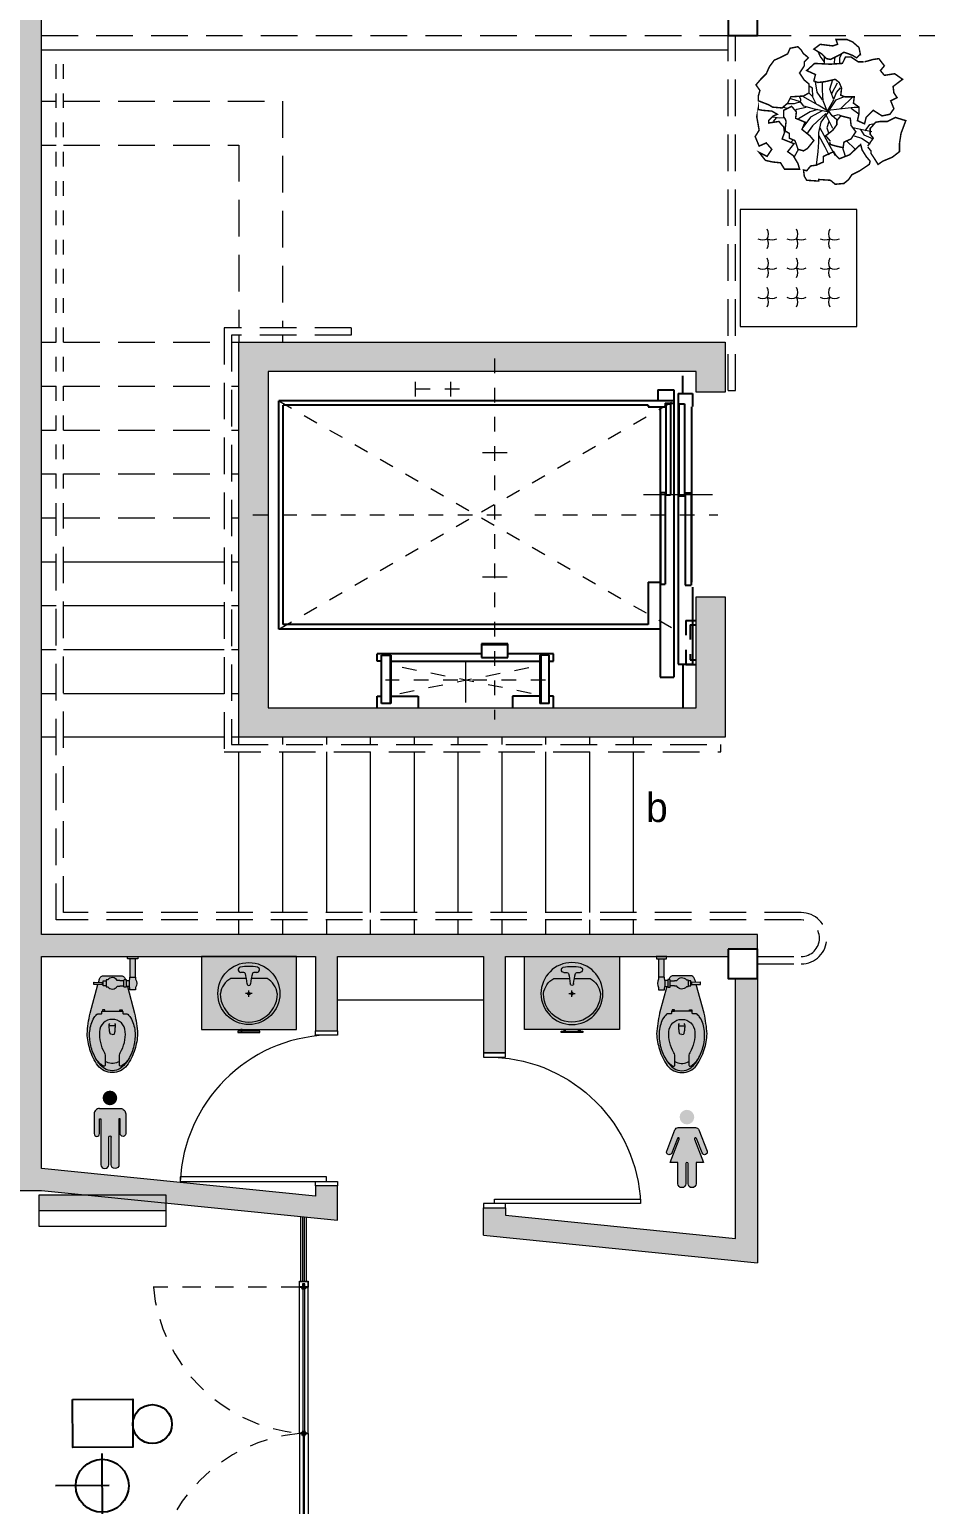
# Model space of a CAD drawing. Header units: metres. Extents: x 51 to 18146, y -212 to 18074.
# Drawn here: x 100.38 to 106.51, y 360.63 to 370.71 of the extents above; entities that cross this region are included whole.
import ezdxf

# ---------------------------------------------------------------- set-up
doc = ezdxf.new("R2010")
doc.units = ezdxf.units.M
for name, pattern in [('CONTINUA', [0]), ('DASHDOT', [1, 0.5, -0.25, 0, -0.25]), ('DASHED2', [0.375, 0.25, -0.125]), ('DASHEDX2', [1.5, 1, -0.5]), ('HIDDEN', [0.375, 0.25, -0.125]), ('HIDDEN2', [0.1875, 0.125, -0.0625])]:
    doc.linetypes.add(name, pattern=pattern)
doc.layers.get('0').update_dxf_attribs({"color": 250})
for name, color, linetype in [('13-STEEL', 250, 'Continuous'), ('21-CAR', 250, 'Continuous'), ('23-DOOR', 250, 'Continuous'), ('I-LE', 1, 'Continuous')]:
    doc.layers.add(name, color=color, linetype=linetype)
for name, color, linetype, lineweight in [('COHECO EJES', 250, 'DASHDOT', 13), ('Metal', 250, 'Continuous', 0), ('P0 - Antepecho', 250, 'Continuous', 15), ('P0 - Estructura', 250, 'Continuous', 25), ('P0 - Gradas', 250, 'Continuous', 13), ('P0 - Mobiliario', 250, 'Continuous', 9), ('P0 - Paredes', 250, 'Continuous', 20), ('P0 - Pasamanos', 250, 'Continuous', 13), ('P0 - Puertas', 250, 'Continuous', 13), ('P0 - Textos', 250, 'Continuous', 13), ('P0 - Ventanas', 250, 'Continuous', 15), ('P02 Vidrio', 250, 'Continuous', 0), ('RA Incendios', 1, 'Continuous', 5)]:
    doc.layers.add(name, color=color, linetype=linetype, lineweight=lineweight)
doc.layers.get('0').freeze()
doc.styles.add('CENTURY GOTHIC', font='GOTHIC.TTF')

# ---------------------------------------------------------------- blocks, each defined once
blk = doc.blocks.new('*U190')
for points in [[(-0.2, 0.15), (-0.17, 0.15), (-0.17, 0), (-0.2, 0)], [(0.83, 0.15), (0.86, 0.15), (0.86, 0), (0.83, 0)], [(0.83, -0.925), (0.83, 0.075), (0.8, 0.075), (0.8, -0.925)]]:
    blk.add_lwpolyline(points, close=True)
blk.add_arc((0.875, 0.12), 1.046, 182.452, 267.548)
blk = doc.blocks.new('otoman cht')
blk.add_lwpolyline([(0.7509, 0.1586), (0.8309, 0.1586), (0.8309, 0.2386), (0.7509, 0.2386)], close=True)
for centre, start, end in [((0.7646, 0.2233), 332.1073, 27.8927), ((0.7846, 0.2233), 332.1073, 27.8927), ((0.8046, 0.2233), 332.1073, 27.8927), ((0.7675, 0.2262), 242.1073, 297.8927), ((0.7646, 0.2167), 332.1073, 27.8927), ((0.7741, 0.2262), 242.1073, 297.8927), ((0.7875, 0.2262), 242.1073, 297.8927), ((0.7941, 0.2262), 242.1073, 297.8927), ((0.7846, 0.2167), 332.1073, 27.8927), ((0.8075, 0.2262), 242.1073, 297.8927), ((0.8141, 0.2262), 242.1073, 297.8927), ((0.8046, 0.2167), 332.1073, 27.8927), ((0.7646, 0.2005), 332.1073, 27.8927), ((0.7846, 0.2005), 332.1073, 27.8927), ((0.8046, 0.2005), 332.1073, 27.8927), ((0.7675, 0.191), 62.1073, 117.8927), ((0.7741, 0.191), 62.1073, 117.8927), ((0.7646, 0.194), 332.1073, 27.8927), ((0.7875, 0.191), 62.1073, 117.8927), ((0.7941, 0.191), 62.1073, 117.8927), ((0.7846, 0.194), 332.1073, 27.8927), ((0.8075, 0.191), 62.1073, 117.8927), ((0.8141, 0.191), 62.1073, 117.8927), ((0.8046, 0.194), 332.1073, 27.8927), ((0.7646, 0.1805), 332.1073, 27.8927), ((0.7846, 0.1805), 332.1073, 27.8927), ((0.8046, 0.1805), 332.1073, 27.8927), ((0.7675, 0.171), 62.1073, 117.8927), ((0.7741, 0.171), 62.1073, 117.8927), ((0.7646, 0.174), 332.1073, 27.8927), ((0.7875, 0.171), 62.1073, 117.8927), ((0.7941, 0.171), 62.1073, 117.8927), ((0.7846, 0.174), 332.1073, 27.8927), ((0.8075, 0.171), 62.1073, 117.8927), ((0.8141, 0.171), 62.1073, 117.8927), ((0.8046, 0.174), 332.1073, 27.8927)]:
    blk.add_arc(centre, 0.00704, start, end)
blk = doc.blocks.new('*U203')
at = {"true_color": 0xe7e8e9, "transparency": 33554687}
h = blk.add_hatch(color=254, dxfattribs=at)
h.dxf.hatch_style = 1
h.paths.add_polyline_path([(-0.055, 0.5), (-0.045, 0.5), (-0.045, 0.51), (-0.055, 0.51)])
h.paths.add_polyline_path([(-0.175, 0.51), (-0.025, 0.51), (-0.025, 0.52), (-0.175, 0.52)])
h.paths.add_polyline_path([(-0.155, 0.5), (-0.145, 0.5), (-0.145, 0.51), (-0.155, 0.51)])
h.paths.add_polyline_path([(-0.425, 0), (0.225, 0), (0.225, 0.5), (-0.425, 0.5)])
at = {"ltscale": 0.5}
for points in [[(-0.025, 0.52), (-0.175, 0.52), (-0.175, 0.51), (-0.025, 0.51)], [(-0.155, 0.51), (-0.145, 0.51), (-0.145, 0.5), (-0.155, 0.5)], [(-0.045, 0.51), (-0.055, 0.51), (-0.055, 0.5), (-0.045, 0.5)], [(0.225, 0.5), (-0.425, 0.5), (-0.425, 0), (0.225, 0)]]:
    blk.add_lwpolyline(points, close=True, dxfattribs=at)
blk = doc.blocks.new('*U180')
at = {"true_color": 0xffffff, "transparency": 33554648}
h = blk.add_hatch(color=7, dxfattribs=at)
h.dxf.hatch_style = 1
edge = h.paths.add_edge_path()
edge.add_arc((0, -0.241), 0.241, 0, 360)
for p, q in [((0, -0.216), (0, -0.265)), ((-0.025, -0.241), (0.025, -0.241)), ((-0.142, -0.359), (-0.019, -0.359)), ((-0.063, -0.406), (-0.039, -0.406)), ((0.019, -0.359), (0.142, -0.359)), ((0.039, -0.406), (0.063, -0.406)), ((0, -0.483), (0, -0.483))]:
    blk.add_line(p, q)
for radius in [0.241, 0.01]:
    blk.add_circle((0, -0.241), radius)
for centre, radius, start, end in [((0, -0.241), 0.222, 360, 180), ((-0.061, -0.218), 0.162, 188.1932, 240.2401), ((-0.562, -0.26), 0.552, 345.5523, 353.9775), ((0, -0.317), 0.0136, 355.6158, 184.3842), ((0.562, -0.26), 0.552, 186.0225, 194.4477), ((0.061, -0.218), 0.162, 299.7599, 351.8068), ((-0.063, -0.426), 0.0198, 90, 256.6163), ((0, -0.064), 0.388, 259.9649, 280.0351), ((-0.039, -0.394), 0.0119, 270, 341.9046), ((0.039, -0.394), 0.0119, 198.0954, 270), ((0.063, -0.426), 0.0198, 283.3837, 90)]:
    blk.add_arc(centre, radius, start, end)
blk = doc.blocks.new('INOD-01')
at = {"true_color": 0xffffff, "transparency": 33554687}
h = blk.add_hatch(color=7, dxfattribs=at)
h.dxf.hatch_style = 1
edge = h.paths.add_edge_path()
edge.add_line((0.000292, -0.000388), (0.000238, -0.000192))
edge.add_line((0.000238, -0.000192), (0.000265, -0.000192))
edge.add_arc((0.000265, -0.00019), 0.00000218, 268.4865, 360)
edge.add_line((0.000267, -0.00019), (0.000267, -0.000177))
edge.add_arc((0.000265, -0.000177), 0.00000218, 0, 91.5135)
edge.add_line((0.000265, -0.000175), (0.000234, -0.000176))
edge.add_arc((-0.001253, -0.000621), 0.001552, 16.6708, 17.5555)
edge.add_arc((-0.001253, -0.000621), 0.001552, 17.5555, 17.5582)
edge.add_arc((0.000197, -0.000162), 0.0000314, 17.5582, 90)
edge.add_line((0.000197, -0.000131), (0.000197, -0.000131))
edge.add_line((0.000197, -0.000131), (0.000082, -0.000131))
edge.add_arc((0.000082, -0.000162), 0.0000314, 90, 162.4418)
edge.add_arc((0.001532, -0.000621), 0.001552, 162.4418, 162.4445)
edge.add_arc((0.001532, -0.000621), 0.001552, 162.4445, 162.6572)
edge.add_line((0.000051, -0.000158), (0.000044, -0.000158))
edge.add_line((0.000044, -0.000158), (0.000044, -0.000163))
edge.add_line((0.000044, -0.000163), (0.000024, -0.000163))
edge.add_arc((-0.00003, -0.000183), 0.0000576, 21.1205, 29.7975)
edge.add_line((0.00002, -0.000155), (0.00002, -0.000141))
edge.add_line((0.00002, -0.000141), (0.000018, -0.000141))
edge.add_line((0.000018, -0.000141), (0.000018, -0.000016))
edge.add_line((0.000018, -0.000016), (0.000033, -0.000016))
edge.add_arc((0.000033, -0.000014), 0.0000024, 270, 357)
edge.add_line((0.000035, -0.000014), (0.000036, 0))
edge.add_line((0.000036, 0), (-0.000036, 0))
edge.add_line((-0.000036, 0), (-0.000035, -0.000014))
edge.add_arc((-0.000033, -0.000014), 0.0000024, 183, 270)
edge.add_line((-0.000033, -0.000016), (-0.000018, -0.000016))
edge.add_line((-0.000018, -0.000016), (-0.000018, -0.000141))
edge.add_line((-0.000018, -0.000141), (-0.00002, -0.000141))
edge.add_line((-0.00002, -0.000141), (-0.00002, -0.000155))
edge.add_arc((0.00003, -0.000183), 0.0000576, 150.2025, 209.7975)
edge.add_line((-0.00002, -0.000212), (-0.00002, -0.000227))
edge.add_line((-0.00002, -0.000227), (0.00002, -0.000227))
edge.add_line((0.00002, -0.000227), (0.00002, -0.000213))
edge.add_arc((-0.00003, -0.000184), 0.0000576, 330.2025, 338.8795)
edge.add_line((0.000024, -0.000205), (0.000037, -0.000205))
edge.add_line((0.000037, -0.000205), (-0.000013, -0.000388))
edge.add_arc((0.000884, -0.000586), 0.000918, 167.5166, 176.3215)
edge.add_arc((0.000383, -0.000511), 0.000416, 182.2621, 197.4133)
edge.add_arc((0.000375, -0.000515), 0.000407, 197.3099, 214.6377)
edge.add_arc((0.00014, -0.000665), 0.000128, 218.7559, 269.7595)
edge.add_arc((0.000139, -0.000665), 0.000128, 270.2405, 321.2441)
edge.add_arc((-0.000096, -0.000515), 0.000407, 325.3623, 342.6901)
edge.add_arc((-0.000104, -0.000511), 0.000416, 342.5867, 357.7379)
edge.add_arc((-0.000605, -0.000586), 0.000918, 3.6785, 12.4834)
for p, q in [((-0.000018, -0.000141), (-0.000018, -0.000016)), ((0.000018, -0.000141), (0.000018, -0.000016)), ((0.000207, -0.000191), (0.000207, -0.000177)), ((0.000181, -0.000207), (0.000181, -0.000207)), ((0.000118, -0.000473), (0.000161, -0.000473))]:
    blk.add_line(p, q)
for points in [[(0.000033, -0.000016, 0.39896), (0.000035, -0.000014), (0.000036, 0), (-0.000036, 0), (-0.000035, -0.000014, 0.39896), (-0.000033, -0.000016)], [(0.000057, -0.000158), (0.000044, -0.000158), (0.000044, -0.000209), (0.000057, -0.000209, 0.414214), (0.00006, -0.000207), (0.00006, -0.000161, 0.414214)]]:
    blk.add_lwpolyline(points, format="xyb", close=True)
for points in [[(0.000037, -0.000205), (-0.000013, -0.000388, 0.038438), (-0.000033, -0.000528, 0.066206), (-0.000014, -0.000636, 0.075751), (0.00004, -0.000746, 0.226293), (0.00014, -0.000794, 0.226293), (0.000239, -0.000746, 0.075751), (0.000293, -0.000636, 0.066206), (0.000312, -0.000528, 0.038438), (0.000292, -0.000388), (0.000238, -0.000192)], [(0.000024, -0.000163, 0.037879), (0.00002, -0.000155), (0.00002, -0.000141), (-0.00002, -0.000141), (-0.00002, -0.000155, 0.266056), (-0.00002, -0.000212), (-0.00002, -0.000227), (0.00002, -0.000227), (0.00002, -0.000213, 0.037879), (0.000024, -0.000205)], [(0.000234, -0.000176, 0.00386), (0.000227, -0.000153, 0.000012), (0.000227, -0.000153, 0.327052), (0.000197, -0.000131), (0.000197, -0.000131), (0.000082, -0.000131), (0.000082, -0.000131, 0.327052), (0.000052, -0.000153, 0.000012), (0.000052, -0.000153, 0.000928), (0.000051, -0.000158)], [(0.00006, -0.000167), (0.000088, -0.000167), (0.000088, -0.000164), (0.000106, -0.000164, -0.537901), (0.000171, -0.00016), (0.000181, -0.00016), (0.000183, -0.000162), (0.000183, -0.000205), (0.000181, -0.000207), (0.000171, -0.000207, -0.538048), (0.000106, -0.000203), (0.000088, -0.000203), (0.000088, -0.0002), (0.00006, -0.0002)], [(0.000202, -0.000193, 0.076348), (0.000207, -0.000191), (0.000265, -0.000192, 0.421972), (0.000267, -0.00019), (0.000267, -0.000177, 0.421972), (0.000265, -0.000175), (0.000207, -0.000177, 0.076348), (0.000202, -0.000174)], [(0.00014, -0.000374), (0.000072, -0.000374, 0.406181), (0.000068, -0.000377), (0.000068, -0.000388, -0.444017), (0.000062, -0.000393), (0.00004, -0.000393, 0.143847), (0.000034, -0.000395, 0.048238), (0.000016, -0.000416), (0.000008, -0.000429, 0.099328), (-0.000016, -0.000522, 0.066881), (-0.000008, -0.000609, 0.081513), (0.000029, -0.000702, 0.111286), (0.000086, -0.000766, 0.125201), (0.00014, -0.000782, 0.125201), (0.000194, -0.000766, 0.111286), (0.00025, -0.000702, 0.081513), (0.000287, -0.000609, 0.066881), (0.000295, -0.000522, 0.099328), (0.000271, -0.000429), (0.000263, -0.000416, 0.048238), (0.000245, -0.000395, 0.143847), (0.000239, -0.000393), (0.000217, -0.000393, -0.444017), (0.000211, -0.000388), (0.000211, -0.000377, 0.406181), (0.000207, -0.000374), (0.00014, -0.000374)], [(0.000027, -0.000698, 0.134246), (0.00008, -0.000749, 0.629544), (0.000091, -0.000742), (0.000091, -0.000674, 0.129257), (0.000085, -0.000658, -0.148984), (0.000051, -0.000515, -0.965717), (0.000228, -0.000515, -0.148984), (0.000194, -0.000658, 0.129257), (0.000188, -0.000674), (0.000188, -0.000742, 0.629544), (0.000199, -0.000749, 0.134246), (0.000252, -0.000698)], [(0.00014, -0.000533), (0.000128, -0.000531, -0.285993), (0.000124, -0.000527), (0.000121, -0.000511, -0.009657), (0.000119, -0.000481), (0.000118, -0.000473, -0.2787), (0.000123, -0.000459)], [(0.00014, -0.000533), (0.000151, -0.000531, 0.285993), (0.000155, -0.000527), (0.000158, -0.000511, 0.009657), (0.000161, -0.000481), (0.000161, -0.000473, 0.2787), (0.000156, -0.000459)], [(0.000091, -0.000719, 0.068748), (0.000134, -0.000731), (0.000146, -0.000731, 0.068748), (0.000188, -0.000719)]]:
    blk.add_lwpolyline(points, format="xyb")
for points in [[(0.000044, -0.000163), (0.000024, -0.000163), (0.000024, -0.000205), (0.000044, -0.000205)], [(0.000183, -0.000201), (0.000202, -0.000201), (0.000202, -0.000166), (0.000183, -0.000166)]]:
    blk.add_lwpolyline(points)
for points in [[(0.000072, -0.000374), (0.000088, -0.000374), (0.000088, -0.000364), (0.000072, -0.000364)], [(0.000207, -0.000374), (0.000191, -0.000374), (0.000191, -0.000364), (0.000207, -0.000364)]]:
    blk.add_lwpolyline(points, close=True)
blk = doc.blocks.new('*U183')
at = {"layer": 'Metal', "color": 252}
for p, q in [((-12.105, 3.07, 0), (-12.105, 4.07, 0)), ((-12.045, 3.07, 0), (-12.045, 4.07, 0)), ((-12.105, 3.07, 0), (-12.105, 2.07, 0)), ((-12.045, 3.07, 0), (-12.045, 2.07, 0))]:
    blk.add_line(p, q, dxfattribs=at)
at = {"layer": 'Metal', "color": 252, "linetype": 'HIDDEN2'}
for p, q in [((-12.045, 4.07, 0), (-11.045, 4.07, 0)), ((-12.045, 2.07, 0), (-11.045, 2.07, 0))]:
    blk.add_line(p, q, dxfattribs=at)
at = {"layer": 'Metal', "extrusion": (7.7063e-09, 5.82697e-10, 1), "elevation": 0}
for points in [[(-12.045, 4.11), (-12.105, 4.11), (-12.105, 4.07), (-12.08, 4.07), (-12.08, 4.09), (-12.07, 4.09), (-12.07, 4.07), (-12.045, 4.07)], [(-12.047, 4.107), (-12.102, 4.107), (-12.102, 4.072), (-12.082, 4.072), (-12.082, 4.092), (-12.067, 4.092), (-12.067, 4.072), (-12.047, 4.072)], [(-12.045, 3.07), (-12.105, 3.07), (-12.105, 3.07), (-12.08, 3.07), (-12.08, 3.07), (-12.07, 3.07), (-12.07, 3.07), (-12.045, 3.07)], [(-12.045, 2.03), (-12.105, 2.03), (-12.105, 2.07), (-12.08, 2.07), (-12.08, 2.05), (-12.07, 2.05), (-12.07, 2.07), (-12.045, 2.07)], [(-12.047, 2.032), (-12.102, 2.032), (-12.102, 2.067), (-12.082, 2.067), (-12.082, 2.047), (-12.067, 2.047), (-12.067, 2.067), (-12.047, 2.067)]]:
    blk.add_lwpolyline(points, close=True, dxfattribs=at)
for points in [[(-12.08, 4.07), (-12.08, 4.054, -1), (-12.083, 4.054, 0.374293), (-12.099, 4.068, -1.02087), (-12.099, 4.07), (-12.08, 4.07)], [(-12.07, 4.07), (-12.07, 4.054, 1), (-12.067, 4.054, -0.374293), (-12.051, 4.068, 1.02087), (-12.051, 4.07), (-12.07, 4.07)], [(-12.08, 3.07), (-12.08, 3.086, 1), (-12.083, 3.086, -0.374293), (-12.099, 3.072, 1.02087), (-12.099, 3.07), (-12.08, 3.07)], [(-12.08, 3.07), (-12.08, 3.054, -1), (-12.083, 3.054, 0.374293), (-12.099, 3.068, -1.02087), (-12.099, 3.07), (-12.08, 3.07)], [(-12.07, 3.07), (-12.07, 3.086, -1), (-12.067, 3.086, 0.374293), (-12.051, 3.072, -1.02087), (-12.051, 3.07), (-12.07, 3.07)], [(-12.07, 3.07), (-12.07, 3.054, 1), (-12.067, 3.054, -0.374293), (-12.051, 3.068, 1.02087), (-12.051, 3.07), (-12.07, 3.07)], [(-12.08, 2.07), (-12.08, 2.086, 1), (-12.083, 2.086, -0.374293), (-12.099, 2.072, 1.02087), (-12.099, 2.07), (-12.08, 2.07)], [(-12.07, 2.07), (-12.07, 2.086, -1), (-12.067, 2.086, 0.374293), (-12.051, 2.072, -1.02087), (-12.051, 2.07), (-12.07, 2.07)]]:
    blk.add_lwpolyline(points, format="xyb", close=True, dxfattribs=at)
blk.add_lwpolyline([(-12.08, 3.07), (-12.08, 3.07), (-12.07, 3.07), (-12.07, 3.07)], dxfattribs=at)
blk.add_lwpolyline([(-12.08, 3.07), (-12.08, 3.07), (-12.07, 3.07), (-12.07, 3.07)], dxfattribs=at)
at = {"layer": 'Metal', "color": 252, "linetype": 'HIDDEN2'}
for centre, start, end in [((-12.147, 4.172, 0), 275.2694, 354.7305), ((-12.147, 1.968, 0), 5.2695, 84.7306)]:
    blk.add_arc(centre, 1.106, start, end, dxfattribs=at)
at = {"layer": 'P02 Vidrio', "extrusion": (7.7063e-09, 5.82697e-10, 1), "elevation": 0}
for points in [[(-12.08, 4.09), (-12.08, 3.07), (-12.07, 3.07), (-12.07, 4.09)], [(-12.08, 2.05), (-12.08, 3.07), (-12.07, 3.07), (-12.07, 2.05)]]:
    blk.add_lwpolyline(points, close=True, dxfattribs=at)
blk = doc.blocks.new('RB18')
at = {"const_width": 0.01}
for points in [[(0.2364, 0.4182), (0.2255, 0.4726), (0.1821, 0.5107), (0.1441, 0.527), (0.0682, 0.527), (0.079, 0.4944), (0.0465, 0.4835), (-0.0403, 0.4944), (-0.0837, 0.4617), (-0.0295, 0.4291), (0.0031, 0.3965), (0.0302, 0.3911), (0.0628, 0.4074), (0.0953, 0.4237), (0.1224, 0.44), (0.155, 0.4291), (0.1821, 0.4182), (0.2093, 0.4019), (0.231, 0.4237), (0.2364, 0.4237)], [(-0.1543, 0.4291), (-0.1706, 0.4563), (-0.1923, 0.4781), (-0.2465, 0.4672), (-0.2628, 0.4291), (-0.3062, 0.4074), (-0.355, 0.3856), (-0.3876, 0.3421), (-0.4093, 0.2932), (-0.4473, 0.2551), (-0.4798, 0.2171), (-0.4527, 0.179), (-0.4636, 0.1409), (-0.4636, 0.1083), (-0.393, 0.0811), (-0.3659, 0.0648), (-0.3008, 0.0594), (-0.2628, 0.092), (-0.2411, 0.1355), (-0.1543, 0.1409), (-0.1163, 0.1627), (-0.1163, 0.2225), (-0.1489, 0.2497), (-0.1814, 0.2986), (-0.1489, 0.3476), (-0.1489, 0.3747), (-0.1217, 0.4019), (-0.1326, 0.4128), (-0.1597, 0.4346)], [(0.2635, 0.3747), (0.3232, 0.3911), (0.3612, 0.3965), (0.3992, 0.3476), (0.372, 0.3149), (0.3992, 0.2823), (0.4697, 0.2932), (0.524, 0.2551), (0.4589, 0.2062), (0.4643, 0.1627), (0.486, 0.1301), (0.4426, 0.1083), (0.4643, 0.0539), (0.4371, 0.0159), (0.3829, 0.005), (0.3232, 0.0431), (0.2744, -0.0059), (0.2635, -0.0494), (0.2147, -0.0276), (0.2255, 0.0213), (0.2255, 0.0648), (0.1876, 0.092), (0.193, 0.1355), (0.1279, 0.1355), (0.1007, 0.1464), (0.1062, 0.1953), (0.0899, 0.2334), (0.0628, 0.2551), (-0.0078, 0.2388), (-0.0566, 0.2334), (-0.0837, 0.2443), (-0.0729, 0.2878), (-0.1326, 0.3149), (-0.0783, 0.3639), (0.0302, 0.3584), (0.1116, 0.3639), (0.1333, 0.4074), (0.1713, 0.4074), (0.2201, 0.3747), (0.2581, 0.3747)], [(-0.2899, -0.0059), (-0.2899, 0.0431), (-0.2357, 0.0703), (-0.2031, 0.0322), (-0.2085, -0.0113), (-0.1434, -0.0385), (-0.1651, -0.0874), (-0.1109, -0.1309), (-0.0837, -0.1636), (-0.1272, -0.2179), (-0.1543, -0.2342), (-0.1923, -0.2234), (-0.2031, -0.1907), (-0.214, -0.1636), (-0.252, -0.1472), (-0.252, -0.1146), (-0.2791, -0.0983), (-0.2791, -0.0766), (-0.2737, -0.0331), (-0.2791, -0.0167), (-0.2899, -0.0004)], [(-0.4636, 0.0594), (-0.4744, -0.0004), (-0.4636, -0.0602), (-0.4581, -0.0929), (-0.4853, -0.1364), (-0.4581, -0.2016), (-0.4093, -0.1799), (-0.3713, -0.2234), (-0.4039, -0.2723), (-0.4581, -0.2451), (-0.4147, -0.2995), (-0.3659, -0.3104), (-0.3116, -0.3158), (-0.2845, -0.3593), (-0.1814, -0.3593), (-0.1923, -0.3212), (-0.2248, -0.2669), (-0.2628, -0.2397), (-0.2194, -0.1853), (-0.3008, -0.1527), (-0.2845, -0.1092), (-0.2899, -0.0711), (-0.3008, -0.0602), (-0.3225, -0.0331), (-0.393, -0.0439), (-0.393, -0.0276), (-0.3605, 0.005), (-0.3333, 0.0159), (-0.3713, 0.0376), (-0.4364, 0.0431), (-0.4636, 0.0485), (-0.4636, 0.0594)], [(0.0302, -0.169), (-0.0024, -0.1309), (0.0465, -0.0929), (0.0736, -0.0548), (0.0736, -0.0276), (0.1007, 0.005), (0.1658, -0.0113), (0.1713, -0.0602), (0.2038, -0.1037), (0.1713, -0.1527), (0.1224, -0.1744), (0.117, -0.2125), (0.0682, -0.2016), (0.0302, -0.1907), (0.0248, -0.1744)], [(0.2852, -0.2016), (0.3232, -0.1472), (0.3015, -0.1201), (0.3015, -0.082), (0.3395, -0.0385), (0.372, -0.0331), (0.4209, -0.0331), (0.4751, -0.0059), (0.5457, -0.0276), (0.5131, -0.1146), (0.5023, -0.1853), (0.5023, -0.2397), (0.4534, -0.2777), (0.3883, -0.3049), (0.3558, -0.3267), (0.3286, -0.2832), (0.3069, -0.2506), (0.3069, -0.2342), (0.2852, -0.2071)], [(-0.1543, -0.3647), (-0.1489, -0.4082), (-0.1326, -0.4354), (-0.0512, -0.4409), (-0.0512, -0.43), (0.0302, -0.4354), (0.0628, -0.4626), (0.1224, -0.4572), (0.155, -0.43), (0.1767, -0.3974), (0.231, -0.3702), (0.2961, -0.3267), (0.3015, -0.3049), (0.2744, -0.2723), (0.2472, -0.2288), (0.2364, -0.1907), (0.1604, -0.2614), (0.0899, -0.2886), (0.0682, -0.2669), (0.0519, -0.2397), (-0.0186, -0.2723), (-0.0186, -0.3104), (-0.0675, -0.3321), (-0.1055, -0.3376), (-0.1326, -0.3702), (-0.1543, -0.3647)]]:
    blk.add_lwpolyline(points, dxfattribs=at)
for points in [[(-0.0139, 0.3765), (-0.0403, 0.413), (-0.0536, 0.4461)], [(0.0953, 0.3633), (0.0953, 0.403), (0.1052, 0.4262)], [(-0.0106, 0.3633), (-0.0106, 0.4063)], [(0.0556, 0.3567), (0.0622, 0.4063)], [(0.0093, 0.0387), (0.0523, 0.1149), (0.0258, 0.1877), (0.0457, 0.254)], [(-0.0238, 0.1149), (-0.0602, 0.1679), (-0.0734, 0.2374)], [(0.0093, 0.032), (-0.0205, 0.1082), (-0.0238, 0.1811), (-0.0238, 0.2341)], [(0.0391, 0.1579), (0.0788, 0.2308)], [(-0.0899, 0.1347), (-0.0933, 0.1944), (-0.1164, 0.2076)], [(0.0523, 0.1182), (0.0722, 0.1645), (0.0986, 0.1977)], [(-0.0668, 0.0884), (-0.0933, 0.138), (-0.1197, 0.1645)], [(-0.176, 0.095), (-0.1727, 0.1182), (-0.1826, 0.1347)], [(0.0093, 0.0387), (-0.0536, 0.0784), (-0.1594, 0.138)], [(0.0225, 0.0453), (0.0688, 0.1149), (0.1185, 0.1347)], [(0.1019, 0.0552), (0.1846, 0.138)], [(0.0093, 0.032), (-0.08, 0.0519), (-0.1528, 0.0718), (-0.176, 0.1016), (-0.2421, 0.1215)], [(-0.176, 0.1016), (-0.219, 0.0884), (-0.262, 0.0884)], [(-0.2653, 0.0552), (-0.2884, 0.0619)], [(-0.1363, 0.0619), (-0.1991, 0.0486), (-0.209, 0.042)], [(0.0736, -0.0222), (0.0411, 0.005), (0.0139, 0.0431), (0.0899, 0.0539), (0.193, 0.0648), (0.2201, 0.0648)], [(0.1714, 0.0585), (0.2243, 0.0188)], [(-0.0569, 0.0486), (-0.1098, 0.032), (-0.1892, -0.0143)], [(-0.0271, 0.0387), (-0.1065, -0.0044), (-0.1594, -0.074)], [(0.0193, 0.0376), (-0.0349, -0.0385), (-0.0512, -0.1092), (-0.0512, -0.1744), (-0.0566, -0.2397), (-0.0675, -0.3321)], [(-0.0006, 0.0221), (-0.0933, -0.064), (-0.133, -0.1203)], [(0.0523, 0.0055), (0.0821, 0.0155), (0.1119, 0.0022)], [(0.0465, -0.082), (0.0031, 0.005)], [(-0.2918, -0.0077), (-0.3182, -0.011), (-0.3645, -0.0044)], [(-0.3414, -0.0077), (-0.3612, -0.0342)], [(0.0192, -0.0342), (0.006, -0.0773), (0.0159, -0.1104)], [(0.2673, -0.0971), (0.3004, -0.0541), (0.3302, -0.0475)], [(-0.0437, -0.0768), (0.0248, -0.2016), (0.0628, -0.2669)], [(0.3124, -0.1037), (0.1821, -0.0766)], [(0.2364, -0.0874), (0.2581, -0.1255), (0.3232, -0.1527)], [(-0.0512, -0.1263), (-0.0078, -0.2071), (0.0193, -0.2614)], [(0.193, -0.1309), (0.2418, -0.1472), (0.3015, -0.1853)], [(-0.2223, -0.1568), (-0.2421, -0.1766)], [(0.1984, -0.2234), (0.1387, -0.1636)], [(0.1333, -0.2723), (0.1116, -0.2071)], [(-0.1892, -0.223), (-0.219, -0.276)]]:
    blk.add_lwpolyline(points)
blk = doc.blocks.new('72043225')
at = {"xscale": 10, "zscale": 10}
blk.add_blockref('RB18', (-0.218, -0.022), dxfattribs=at)
blk = doc.blocks.new('-COL40-')
at = {"color": 0}
blk.add_lwpolyline([(-0.2, 0.2), (-0.2, -0.2), (0.2, -0.2), (0.2, 0.2)], close=True, dxfattribs=at)
blk = doc.blocks.new('A$C0DC4247F')
at = {"layer": 'RA Incendios', "linetype": 'ByBlock', "ltscale": 0.5}
blk.add_hatch(color=256, dxfattribs=at).paths.add_polyline_path([(0.001644, 0), (0.001644, -0.000206), (0, -0.000206), (0, 0)])
blk.add_lwpolyline([(0.001644, -0.000206), (0, -0.000206), (0, 0)], dxfattribs=at)
at = {"layer": 'RA Incendios'}
blk.add_lwpolyline([(0, 0), (0.001644, 0), (0.001644, -0.000411), (0, -0.000411)], close=True, dxfattribs=at)
blk = doc.blocks.new('A$C929a6598')
at = {"layer": 'I-LE'}
for p, q in [((0.000219, 0.000186), (0.000218, -0.000332)), ((0.000275, -0.000058), (-0.000135, -0.000058))]:
    blk.add_line(p, q, dxfattribs=at)
at = {"layer": 'I-LE', "lineweight": 25}
blk.add_lwpolyline([(0.000001, 0.000597), (0.000458, 0.000595), (0.000457, 0.000231), (0, 0.000232)], close=True, dxfattribs=at)
at = {"layer": 'I-LE'}
blk.add_circle((0.000606, 0.000405), 0.000148, dxfattribs=at)
at = {"layer": 'I-LE', "lineweight": 25}
blk.add_circle((0.000221, -0.00006), 0.000201, dxfattribs=at)

msp = doc.modelspace()

# ---------------------------------------------------------------- hatches: boundary and pattern name
at = {"layer": 'P0 - Mobiliario', "extrusion": (-5.82707e-10, 7.7063e-09, 1)}
h = msp.add_hatch(color=256, dxfattribs=at)
h.dxf.hatch_style = 1
h.paths.add_polyline_path([(100.881, 363.408, -1), (100.981, 363.408, -1)])
h = msp.add_hatch(color=256, dxfattribs=at)
h.dxf.hatch_style = 1
h.paths.add_polyline_path([(100.869, 363.265), (100.86, 363.265), (100.86, 363.164, -1), (100.823, 363.164), (100.823, 363.299, -0.414214), (100.86, 363.336), (101.002, 363.336, -0.414214), (101.039, 363.299), (101.039, 363.164, -1), (101.002, 363.164), (101.002, 363.265), (100.993, 363.265), (100.993, 362.952, -1), (100.939, 362.952), (100.939, 363.141, 1), (100.923, 363.141), (100.923, 362.952, -1), (100.869, 362.952)])
h = msp.add_hatch(color=256, dxfattribs=at)
h.dxf.hatch_style = 1
h.paths.add_polyline_path([(104.826, 363.277, -1), (104.926, 363.277, -1)])
h.paths.add_polyline_path([(104.99, 362.968), (104.938, 362.968), (104.938, 362.822, -1), (104.884, 362.822), (104.884, 362.96, 1), (104.868, 362.96), (104.868, 362.822, -1), (104.814, 362.822), (104.814, 362.968), (104.761, 362.968), (104.824, 363.127, 1), (104.811, 363.132), (104.772, 363.032, -1), (104.738, 363.045), (104.794, 363.189, -0.308717), (104.817, 363.205), (104.934, 363.205, -0.308717), (104.958, 363.189), (105.014, 363.045, -1), (104.98, 363.032), (104.941, 363.132, 1), (104.928, 363.127)])
at = {"layer": 'P0 - Paredes'}
h = msp.add_hatch(color=256, dxfattribs=at)
h.dxf.hatch_style = 1
h.paths.add_polyline_path([(105.358, 364.524), (100.463, 364.524), (100.463, 370.867), (99.465, 370.867), (99.465, 370.717), (100.314, 370.717), (100.314, 364.474), (99.015, 364.474), (99.015, 364.424), (99.215, 364.424), (99.215, 364.324), (99.265, 364.324), (99.265, 364.424), (99.465, 364.424), (99.465, 364.324), (100.314, 364.324), (100.314, 362.926), (97.956, 362.926), (97.956, 364.474), (97.811, 364.474), (97.811, 362.926), (97.737, 362.926), (97.737, 362.776), (100.463, 362.776), (102.486, 362.572), (102.486, 362.808), (102.336, 362.808), (102.336, 362.738), (100.463, 362.927), (100.463, 364.374), (102.336, 364.374), (102.336, 363.867), (102.486, 363.867), (102.486, 364.374), (103.485, 364.374), (103.485, 363.716), (103.635, 363.716), (103.635, 364.374), (105.158, 364.374), (105.158, 364.424), (105.358, 364.424)])
h = msp.add_hatch(color=256, dxfattribs=at)
h.dxf.hatch_style = 1
h.paths.add_polyline_path([(102.012, 368.37), (102.012, 366.072), (104.938, 366.072), (104.938, 366.832), (105.138, 366.832), (105.138, 365.873), (101.812, 365.873), (101.812, 368.57), (105.138, 368.57), (105.138, 368.23), (104.938, 368.23), (104.938, 368.37)])
h = msp.add_hatch(color=256, dxfattribs=at)
h.dxf.hatch_style = 1
h.paths.add_polyline_path([(105.358, 364.225), (105.208, 364.225), (105.208, 362.448), (103.635, 362.607), (103.635, 362.657), (103.485, 362.657), (103.485, 362.471), (105.358, 362.282)])

# ---------------------------------------------------------------- linework, layer by layer
at = {"layer": '13-STEEL', "linetype": 'DASHEDX2', "ltscale": 0.1}
for p, q in [((104.868, 366.67), (104.868, 366.37)), ((104.898, 366.64), (104.898, 366.4))]:
    msp.add_line(p, q, dxfattribs=at)
at = {"layer": '13-STEEL', "linetype": 'DASHEDX2'}
for p, q in [((104.868, 366.67), (104.938, 366.67)), ((104.898, 366.64), (104.938, 366.64)), ((104.898, 366.4), (104.938, 366.4)), ((104.868, 366.37), (104.938, 366.37))]:
    msp.add_line(p, q, dxfattribs=at)
at = {"layer": '13-STEEL', "linetype": 'Continuous', "ltscale": 2}
for p, q in [((103.471, 366.51), (103.471, 366.417)), ((103.651, 366.51), (103.471, 366.51)), ((103.651, 366.504), (103.471, 366.504)), ((103.651, 366.417), (103.651, 366.51)), ((102.759, 366.392), (102.759, 366.442)), ((103.471, 366.442), (102.759, 366.442)), ((102.787, 366.392), (102.759, 366.392)), ((102.787, 366.432), (102.852, 366.432)), ((102.787, 366.102), (102.787, 366.432)), ((102.846, 366.432), (102.846, 366.102)), ((102.852, 366.432), (102.852, 366.102)), ((102.852, 366.392), (103.87, 366.392)), ((103.471, 366.417), (103.651, 366.417)), ((103.963, 366.442), (103.651, 366.442)), ((103.935, 366.432), (103.87, 366.432)), ((103.87, 366.432), (103.87, 366.102)), ((103.876, 366.432), (103.876, 366.102)), ((103.935, 366.102), (103.935, 366.432)), ((103.963, 366.392), (103.963, 366.442)), ((102.759, 366.152), (102.787, 366.152)), ((102.759, 366.072), (102.759, 366.152)), ((102.852, 366.152), (103.038, 366.152)), ((103.038, 366.152), (103.038, 366.072)), ((103.87, 366.152), (103.684, 366.152)), ((103.684, 366.152), (103.684, 366.072)), ((103.963, 366.152), (103.935, 366.152)), ((103.963, 366.072), (103.963, 366.152))]:
    msp.add_line(p, q, dxfattribs=at)
at = {"layer": '13-STEEL', "linetype": 'DASHEDX2', "ltscale": 2}
for p, q in [((103.935, 366.392), (103.963, 366.392)), ((102.852, 366.102), (102.787, 366.102)), ((103.935, 366.102), (103.87, 366.102))]:
    msp.add_line(p, q, dxfattribs=at)
at = {"layer": '21-CAR'}
for p, q in [((104.676, 368.245), (104.787, 368.245)), ((104.676, 368.245), (104.676, 368.171)), ((104.612, 368.14), (104.612, 368.13)), ((104.612, 368.13), (104.692, 368.13)), ((104.612, 366.931), (104.692, 366.931)), ((104.612, 366.931), (104.612, 366.642))]:
    msp.add_line(p, q, dxfattribs=at)
at = {"layer": '21-CAR', "linetype": 'Continuous', "ltscale": 2}
for p, q in [((102.085, 366.611), (102.085, 368.171)), ((104.787, 368.171), (102.085, 368.171)), ((102.115, 366.642), (102.115, 368.14)), ((104.612, 368.14), (102.115, 368.14)), ((104.692, 366.611), (102.085, 366.611)), ((104.612, 366.642), (102.115, 366.642))]:
    msp.add_line(p, q, dxfattribs=at)
at = {"layer": '23-DOOR', "linetype": 'Continuous', "ltscale": 2}
for p, q in [((104.847, 368.22), (104.847, 368.34)), ((104.847, 366.372), (104.847, 366.072))]:
    msp.add_line(p, q, dxfattribs=at)
at = {"layer": '23-DOOR'}
for p, q in [((104.787, 368.245), (104.787, 366.282)), ((104.817, 368.22), (104.913, 368.22)), ((104.817, 368.22), (104.817, 366.372)), ((104.913, 368.22), (104.913, 368.132)), ((104.692, 368.13), (104.692, 366.282)), ((104.692, 368.13), (104.728, 368.13)), ((104.728, 368.155), (104.728, 368.13)), ((104.728, 368.155), (104.787, 368.155)), ((104.731, 368.15), (104.731, 367.526)), ((104.731, 368.15), (104.763, 368.15)), ((104.763, 368.15), (104.763, 367.526)), ((104.82, 368.15), (104.86, 368.15)), ((104.82, 368.15), (104.82, 367.521)), ((104.86, 368.15), (104.86, 367.521)), ((104.908, 368.13), (104.908, 366.931)), ((104.696, 367.541), (104.696, 366.917)), ((104.728, 367.541), (104.696, 367.541)), ((104.728, 367.541), (104.728, 366.917)), ((104.763, 367.526), (104.731, 367.526)), ((104.82, 367.521), (104.86, 367.521)), ((104.864, 367.541), (104.904, 367.541)), ((104.864, 367.541), (104.864, 366.912)), ((104.904, 367.541), (104.904, 366.912)), ((104.696, 366.917), (104.728, 366.917)), ((104.864, 366.912), (104.904, 366.912)), ((104.913, 366.897), (104.913, 366.372)), ((104.817, 366.372), (104.913, 366.372)), ((104.692, 366.282), (104.787, 366.282))]:
    msp.add_line(p, q, dxfattribs=at)
at = {"layer": 'COHECO EJES', "ltscale": 0.1}
for p, q in [((103.561, 368.46), (103.561, 365.993)), ((103.321, 368.25), (102.962, 368.25)), ((103.021, 368.2), (103.021, 368.3)), ((103.261, 368.2), (103.261, 368.3)), ((102.085, 366.611), (104.787, 368.171)), ((102.085, 368.171), (104.787, 366.611)), ((101.909, 367.391), (103.698, 367.391)), ((104.028, 367.391), (105.088, 367.391)), ((102.912, 366.172), (103.811, 366.352)), ((103.811, 366.172), (102.912, 366.352)), ((103.909, 366.262), (102.814, 366.262))]:
    msp.add_line(p, q, dxfattribs=at)
at = {"layer": 'COHECO EJES'}
for p, q in [((103.647, 367.815), (103.478, 367.815)), ((104.58, 367.531), (105.051, 367.531)), ((103.835, 367.391), (103.912, 367.391)), ((103.647, 366.966), (103.478, 366.966)), ((103.361, 366.382), (103.361, 366.109))]:
    msp.add_line(p, q, dxfattribs=at)
at = {"layer": 'Metal', "color": 252}
for p, q in [((102.236, 362.155, 0), (102.236, 362.597, 0)), ((102.276, 362.155, 0), (102.276, 362.593, 0))]:
    msp.add_line(p, q, dxfattribs=at)
at = {"layer": 'P0 - Antepecho', "linetype": 'DASHED2'}
msp.add_line((100.463, 370.667), (108.914, 370.667), dxfattribs=at)
at = {"layer": 'P0 - Gradas'}
for p, q in [((100.463, 370.218), (100.563, 370.218)), ((100.463, 369.918), (100.563, 369.918)), ((101.812, 368.62), (101.812, 368.57)), ((102.112, 368.62), (102.112, 368.57)), ((100.463, 368.57), (100.563, 368.57)), ((101.762, 368.57), (101.812, 368.57)), ((100.463, 368.27), (100.563, 368.27)), ((101.762, 368.27), (101.812, 368.27)), ((100.463, 367.97), (100.563, 367.97)), ((101.762, 367.97), (101.812, 367.97)), ((100.463, 367.671), (100.563, 367.671)), ((101.762, 367.671), (101.812, 367.671)), ((100.463, 367.371), (100.563, 367.371)), ((101.762, 367.371), (101.812, 367.371)), ((100.463, 367.071), (100.563, 367.071)), ((100.613, 367.071), (101.712, 367.071)), ((101.762, 367.071), (101.812, 367.071)), ((100.463, 366.772), (100.563, 366.772)), ((100.613, 366.772), (101.712, 366.772)), ((101.762, 366.772), (101.812, 366.772)), ((100.463, 366.472), (100.563, 366.472)), ((100.613, 366.472), (101.712, 366.472)), ((101.762, 366.472), (101.812, 366.472)), ((100.463, 366.172), (100.563, 366.172)), ((100.613, 366.172), (101.712, 366.172)), ((101.762, 366.172), (101.812, 366.172)), ((100.563, 365.873), (100.463, 365.873)), ((101.712, 365.873), (100.613, 365.873)), ((101.812, 365.873), (101.762, 365.873)), ((101.812, 365.823), (101.812, 365.873)), ((102.112, 365.873), (102.112, 365.823)), ((102.411, 365.873), (102.411, 365.823)), ((102.711, 365.873), (102.711, 365.823)), ((103.01, 365.873), (103.01, 365.823)), ((103.31, 365.873), (103.31, 365.823)), ((103.61, 365.873), (103.61, 365.823)), ((103.909, 365.873), (103.909, 365.823)), ((104.209, 365.873), (104.209, 365.823)), ((104.509, 365.873), (104.509, 365.823)), ((101.812, 364.674), (101.812, 365.773)), ((102.112, 365.773), (102.112, 364.674)), ((102.411, 365.773), (102.411, 364.674)), ((102.711, 365.773), (102.711, 364.674)), ((103.01, 365.773), (103.01, 364.674)), ((103.31, 365.773), (103.31, 364.674)), ((103.61, 365.773), (103.61, 364.674)), ((103.909, 365.773), (103.909, 364.674)), ((104.209, 365.773), (104.209, 364.674)), ((104.509, 365.773), (104.509, 364.674)), ((101.812, 364.524), (101.812, 364.624)), ((102.112, 364.624), (102.112, 364.524)), ((102.411, 364.624), (102.411, 364.524)), ((102.711, 364.624), (102.711, 364.524)), ((103.01, 364.624), (103.01, 364.524)), ((103.31, 364.624), (103.31, 364.524)), ((103.61, 364.624), (103.61, 364.524)), ((103.909, 364.624), (103.909, 364.524)), ((104.209, 364.624), (104.209, 364.524)), ((104.509, 364.624), (104.509, 364.524))]:
    msp.add_line(p, q, dxfattribs=at)
at = {"layer": 'P0 - Gradas', "linetype": 'DASHED2'}
for p, q in [((100.613, 370.218), (102.112, 370.218)), ((102.112, 370.218), (102.112, 368.669)), ((100.613, 369.918), (101.812, 369.918)), ((101.812, 369.918), (101.812, 368.669)), ((100.613, 368.57), (101.712, 368.57)), ((100.613, 368.27), (101.712, 368.27)), ((100.613, 367.97), (101.712, 367.97)), ((100.613, 367.671), (101.712, 367.671)), ((100.613, 367.371), (101.712, 367.371))]:
    msp.add_line(p, q, dxfattribs=at)
at = {"layer": 'P0 - Mobiliario'}
msp.add_line((103.485, 364.075), (102.486, 364.075), dxfattribs=at)
at = {"layer": 'P0 - Mobiliario', "extrusion": (-5.82707e-10, 7.7063e-09, 1), "elevation": -0.033}
for points in [[(100.86, 363.336, 0.414214), (100.823, 363.299), (100.823, 363.164, 1), (100.86, 363.164), (100.86, 363.265), (100.869, 363.265), (100.869, 362.952, 1), (100.923, 362.952), (100.923, 363.141, -1), (100.939, 363.141)], [(100.86, 363.336), (101.002, 363.336, -0.414214), (101.039, 363.299), (101.039, 363.164, -1), (101.002, 363.164), (101.002, 363.265), (100.993, 363.265), (100.993, 362.952, -1), (100.939, 362.952), (100.939, 363.141)], [(104.772, 363.032, -1), (104.738, 363.045), (104.794, 363.189, -0.308717), (104.817, 363.205), (104.934, 363.205, -0.308717), (104.958, 363.189), (105.014, 363.045, -1), (104.98, 363.032), (104.941, 363.132, 1), (104.928, 363.127), (104.99, 362.968), (104.938, 362.968), (104.938, 362.822)], [(104.938, 362.822, -1), (104.884, 362.822), (104.884, 362.96, 1), (104.868, 362.96), (104.868, 362.822, -1), (104.814, 362.822), (104.814, 362.968), (104.761, 362.968), (104.824, 363.127, 1), (104.811, 363.132), (104.77, 363.026)]]:
    msp.add_lwpolyline(points, format="xyb", dxfattribs=at)
at = {"layer": 'P0 - Paredes'}
for p, q in [((105.158, 370.567), (100.463, 370.567)), ((105.358, 364.424), (105.358, 364.524))]:
    msp.add_line(p, q, dxfattribs=at)
for points in [[(105.358, 364.524), (100.463, 364.524), (100.463, 370.867), (98.815, 370.867), (98.815, 370.717), (99.015, 370.717)], [(102.012, 368.37), (102.012, 366.072), (104.938, 366.072), (104.938, 366.832), (105.138, 366.832), (105.138, 365.873), (101.812, 365.873), (101.812, 368.57), (105.138, 368.57), (105.138, 368.23), (104.938, 368.23), (104.938, 368.37), (102.012, 368.37)], [(97.811, 364.474), (97.811, 362.926), (97.737, 362.926), (97.737, 362.776), (100.463, 362.776), (102.486, 362.572), (102.486, 362.808), (102.336, 362.808), (102.336, 362.738), (100.463, 362.927), (100.463, 364.374), (102.336, 364.374), (102.336, 363.867), (102.486, 363.867), (102.486, 364.374), (103.485, 364.374), (103.485, 363.716), (103.635, 363.716), (103.635, 364.374), (105.158, 364.374)], [(105.208, 362.448), (105.208, 364.225)], [(105.358, 364.225), (105.358, 362.282)], [(103.485, 362.471), (103.485, 362.657)], [(103.485, 362.657), (103.635, 362.657)], [(103.635, 362.657), (103.635, 362.607)], [(103.635, 362.607), (105.208, 362.448)], [(103.485, 362.471), (105.358, 362.282)]]:
    msp.add_lwpolyline(points, dxfattribs=at)
at = {"layer": 'P0 - Pasamanos', "linetype": 'HIDDEN', "transparency": 33554687}
for p, q in [((105.158, 368.24), (105.158, 370.667)), ((105.208, 368.24), (105.208, 370.667)), ((102.581, 368.669), (101.712, 368.669)), ((101.712, 368.669), (101.712, 365.773)), ((102.581, 368.62), (101.762, 368.62)), ((101.762, 368.62), (101.762, 365.823)), ((102.581, 368.669), (102.581, 368.62)), ((105.158, 368.24), (105.208, 368.24)), ((100.563, 364.624), (100.563, 367.371)), ((100.613, 364.674), (100.613, 367.371)), ((101.762, 365.823), (105.108, 365.823)), ((105.108, 365.773), (105.108, 365.823)), ((101.712, 365.773), (105.108, 365.773)), ((105.657, 364.674), (100.613, 364.674)), ((105.657, 364.624), (100.563, 364.624)), ((105.358, 364.374), (105.657, 364.374)), ((105.358, 364.324), (105.657, 364.324))]:
    msp.add_line(p, q, dxfattribs=at)
at = {"layer": 'P0 - Pasamanos', "linetype": 'HIDDEN', "ltscale": 0.03, "transparency": 33554687}
for p, q in [((100.563, 367.371), (100.563, 370.567)), ((100.613, 367.371), (100.613, 370.567))]:
    msp.add_line(p, q, dxfattribs=at)
at = {"layer": 'P0 - Pasamanos', "linetype": 'HIDDEN', "transparency": 33554687}
for radius in [0.175, 0.125]:
    msp.add_arc((105.657, 364.499), radius, 270, 90, dxfattribs=at)
at = {"layer": 'P0 - Ventanas'}
for p, q in [((102.251, 362.155, 0), (102.251, 362.596, 0)), ((102.261, 362.155, 0), (102.261, 362.595, 0))]:
    msp.add_line(p, q, dxfattribs=at)

# ---------------------------------------------------------------- block references
at = {"layer": 'I-LE', "xscale": 899.86729381084, "yscale": 899.86729381084, "zscale": 899.86729381084, "rotation": 0.4529601705228173}
msp.add_blockref('A$C929a6598', (100.679, 360.811), dxfattribs=at)
at = {"layer": 'P0 - Estructura', "transparency": 33554687, "xscale": 0.4994268474869228, "yscale": 0.4994268474869228, "zscale": 0.4994268474869228}
for p in [(105.258, 370.767), (105.258, 364.324)]:
    msp.add_blockref('-COL40-', p, dxfattribs=at)
at = {"layer": 'P0 - Mobiliario', "xscale": 0.0998853694982817, "yscale": 0.9988536949837254, "zscale": 0.0998853694982817}
msp.add_blockref('72043225', (105.849, 370.134), dxfattribs=at)
at = {"layer": 'P0 - Mobiliario'}
for name, p, xscale, yscale, zscale, rotation in [('otoman cht', (103.655, 376.977), 9.98853694979731, 9.98853694979731, 9.98853694979731, 269.9999999998831), ('*U203', (101.781, 364.374), 0.9988536949837254, 0.9988536949837254, 0.9988536949837254, 180.0000786867645), ('*U203', (104.19, 364.374), -0.9988536949837254, 0.9988536949837254, 0.9988536949837254, 179.9999213130067), ('*U180', (101.881, 363.909, 0), 0.8789912515856778, 0.8789912515856778, 0.8789912515856778, 180.0001546339373), ('*U180', (104.09, 363.909, 0), -0.8789912515856777, 0.878991251585678, 0.8789912515856777, 179.9998453658339)]:
    msp.add_blockref(name, p, dxfattribs=dict(at, xscale=xscale, yscale=yscale, zscale=zscale, rotation=rotation))
at = {"layer": 'P0 - Mobiliario', "extrusion": (1.60469e-09, 6.39036e-09, -1), "xscale": 998.8536949837255, "yscale": 998.8536949837255, "zscale": -998.8536949837252, "rotation": 1.13586804185e-05}
msp.add_blockref('INOD-01', (-101.087, 364.374, 0), dxfattribs=at)
at = {"layer": 'P0 - Mobiliario', "extrusion": (-1.60469e-09, 6.39036e-09, -1), "xscale": -998.8536949837255, "yscale": 998.8536949837255, "zscale": -998.8536949837255, "rotation": 359.9999886415481}
msp.add_blockref('INOD-01', (-104.702, 364.374, 0), dxfattribs=at)
at = {"layer": 'P0 - Puertas', "yscale": 0.9988536949837254, "zscale": 0.9988536949837254}
for p, xscale, rotation in [((102.336, 363.667), 0.9988536949837254, 270.0000085499555), ((103.635, 363.516), -0.9988536949837254, 89.99999144981567)]:
    msp.add_blockref('*U190', p, dxfattribs=dict(at, xscale=xscale, rotation=rotation))
at = {"layer": 'P0 - Ventanas', "xscale": 0.9988536949837254, "yscale": 0.9988536949837254, "zscale": 0.9988536949837254, "rotation": 180.0000813505864}
msp.add_blockref('*U183', (90.195, 364.183, 0), dxfattribs=at)
at = {"layer": 'RA Incendios', "linetype": 'CONTINUA', "xscale": 526.6238269528179, "yscale": 526.6238269528179, "zscale": 526.6238269528179}
msp.add_blockref('A$C0DC4247F', (100.448, 362.746), dxfattribs=at)

# ---------------------------------------------------------------- texts
at = {"layer": 'P0 - Textos', "insert": (104.67, 365.493), "char_height": 0.2, "attachment_point": 2, "rotation": 0.1662, "style": 'CENTURY GOTHIC'}
msp.add_mtext_dynamic_manual_height_columns('b', width=0.00186, gutter_width=0.003, heights=[0], dxfattribs=at)

doc.saveas('drawing.dxf')
